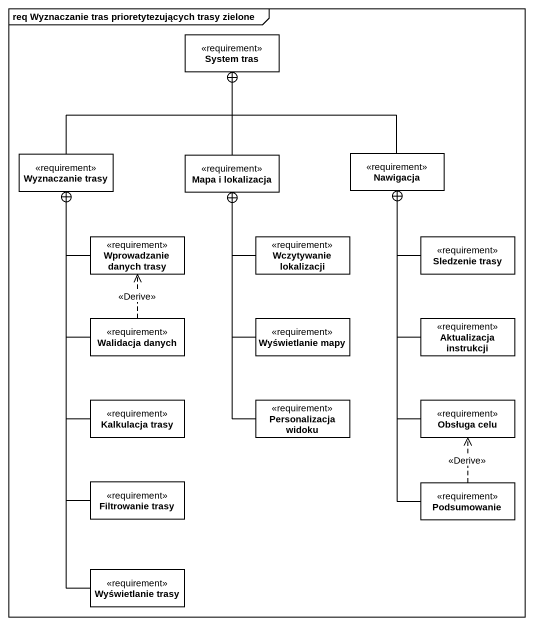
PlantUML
@startuml
mainframe req Wyznaczanie tras prioretytezujących trasy zielone
hide circle
hide empty members
class "System tras" as System_tras <<requirement>>
class "Wyznaczanie trasy" as Wyznaczanie_trasy <<requirement>>
class "Mapa i lokalizacja" as Mapa_i_lokalizacja <<requirement>>
class Nawigacja <<requirement>>
class "Wprowadzanie danych trasy" as Wprowadzanie_danych_trasy <<requirement>>
class "Wczytywanie lokalizacji" as Wczytywanie_lokalizacji <<requirement>>
class "Sledzenie trasy" as Sledzenie_trasy <<requirement>>
class "Walidacja danych" as Walidacja_danych <<requirement>>
class "Wyświetlanie mapy" as Wyświetlanie_mapy <<requirement>>
class "Aktualizacja instrukcji" as Aktualizacja_instrukcji <<requirement>>
class "Kalkulacja trasy" as Kalkulacja_trasy <<requirement>>
class "Personalizacja widoku" as Personalizacja_widoku <<requirement>>
class "Obsługa celu" as Obsługa_celu <<requirement>>
class "Filtrowanie trasy" as Filtrowanie_trasy <<requirement>>
class Podsumowanie <<requirement>>
class "Wyświetlanie trasy" as Wyświetlanie_trasy <<requirement>>
Wyznaczanie_trasy -up-+ System_tras
Mapa_i_lokalizacja -up-+ System_tras
Nawigacja -up-+ System_tras
Wprowadzanie_danych_trasy -up-+ Wyznaczanie_trasy
Wczytywanie_lokalizacji -up-+ Mapa_i_lokalizacja
Sledzenie_trasy -up-+ Nawigacja
Walidacja_danych -up-+ Wyznaczanie_trasy
Walidacja_danych .up.> Wprowadzanie_danych_trasy : <<Derive>>
Wyświetlanie_mapy -up-+ Mapa_i_lokalizacja
Aktualizacja_instrukcji -up-+ Nawigacja
Kalkulacja_trasy -up-+ Wyznaczanie_trasy
Personalizacja_widoku -up-+ Mapa_i_lokalizacja
Obsługa_celu -up-+ Nawigacja
Filtrowanie_trasy -up-+ Wyznaczanie_trasy
Podsumowanie -up-+ Nawigacja
Podsumowanie .up.> Obsługa_celu : <<Derive>>
Wyświetlanie_trasy -up-+ Wyznaczanie_trasy
@enduml
